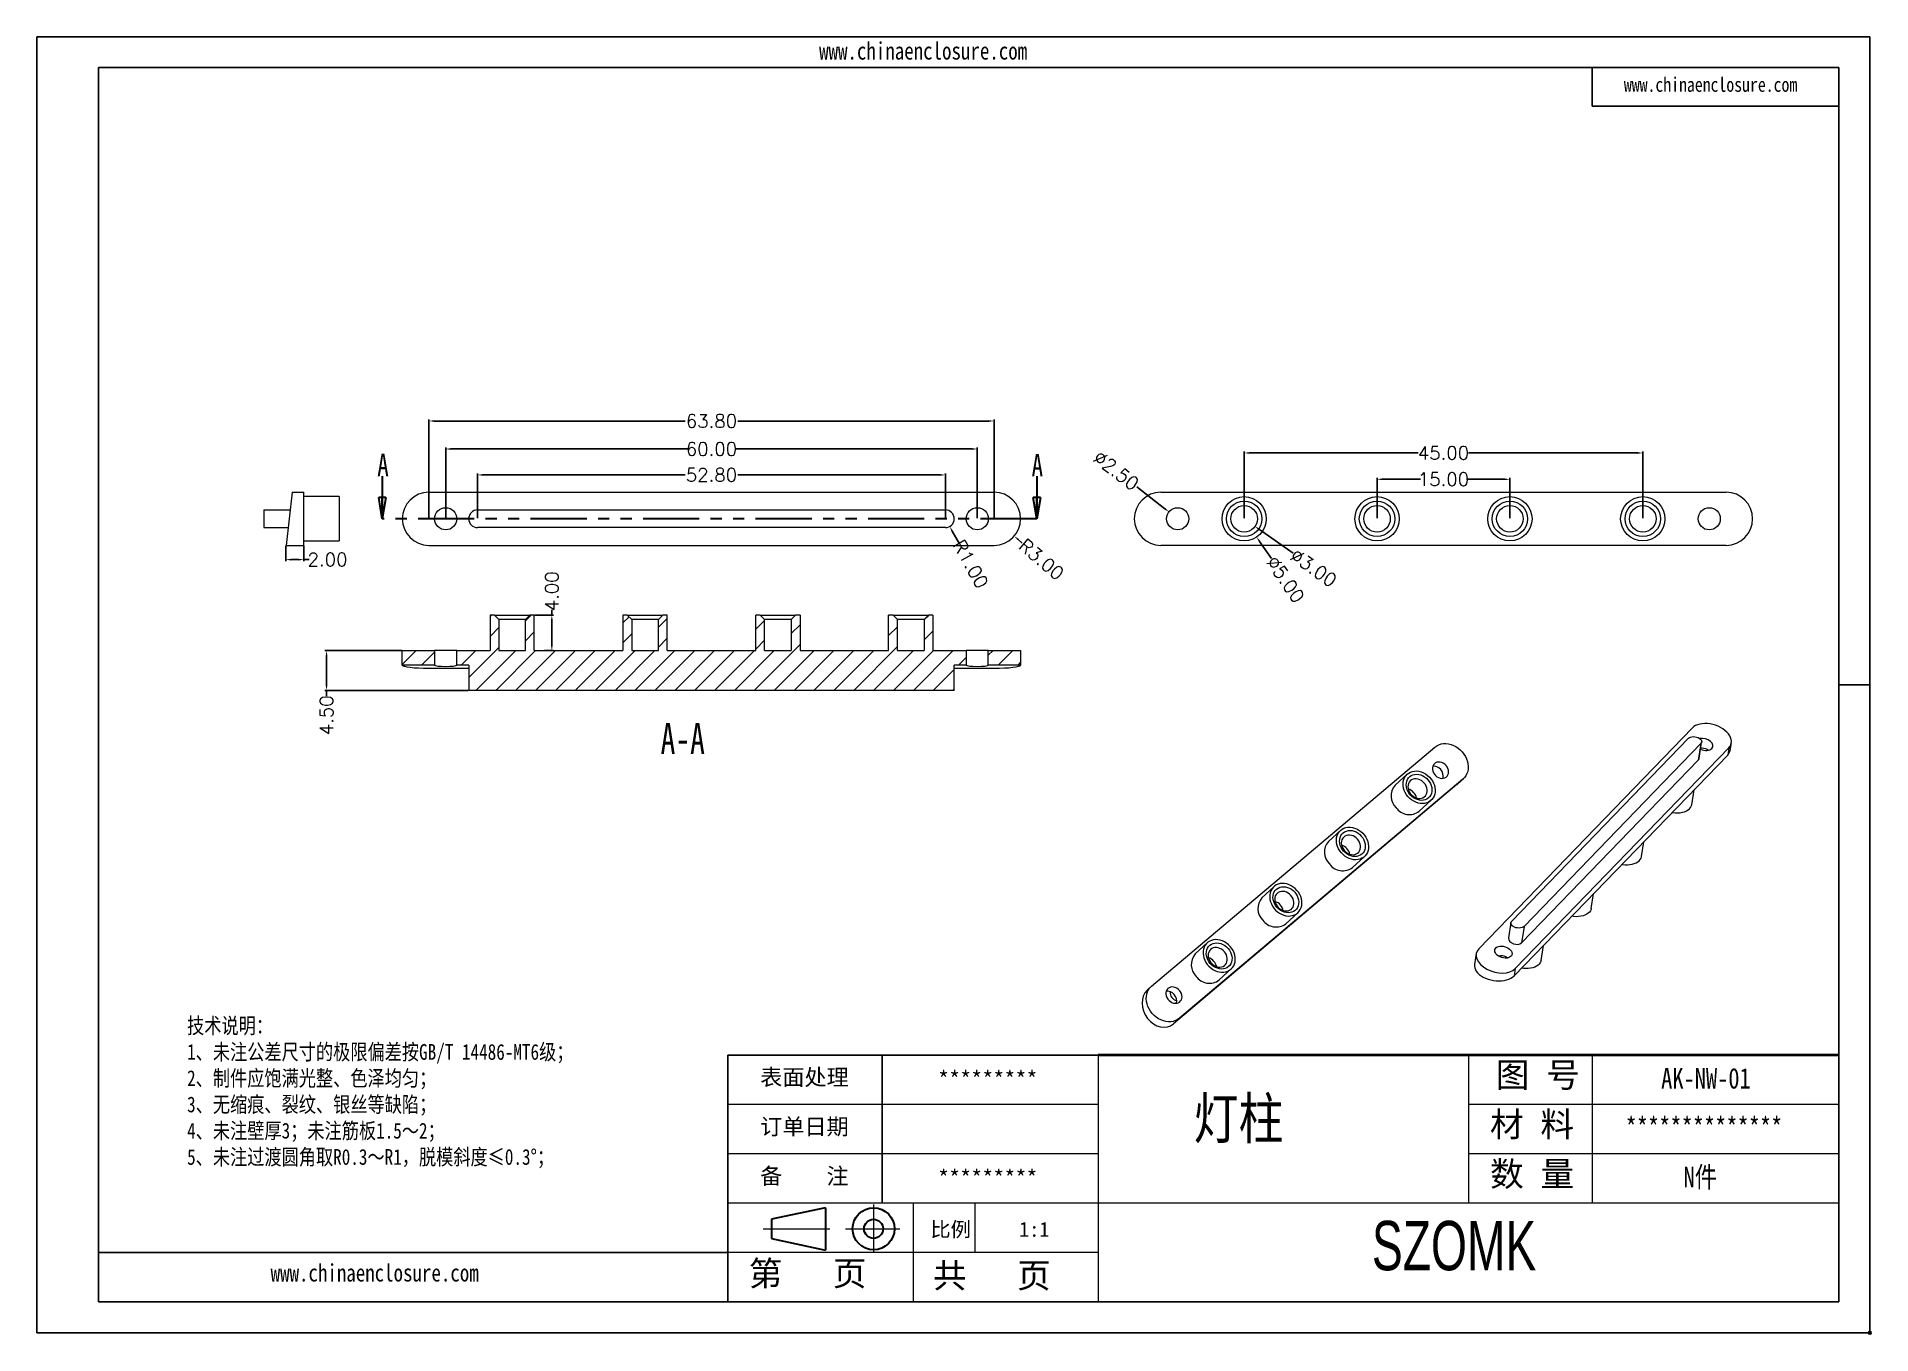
# Model space of a CAD drawing. Header units: inches. Extents: x -801 to -594, y 557 to 703.
import ezdxf

# ---------------------------------------------------------------- set-up
doc = ezdxf.new("R2010")
doc.units = ezdxf.units.IN
doc.linetypes.add('CENTER2', pattern=[28.575, 19.05, -3.175, 3.175, -3.175])
doc.linetypes.add('PHANTOM', pattern=[12.7, 6.35, -1.27, 1.27, -1.27, 1.27, -1.27])
doc.layers.add('文字', color=81, linetype='Continuous')
for name, color, linetype, lineweight in [('粗实线', 7, 'Continuous', 30), ('细实线', 3, 'Continuous', 9), ('细点划线', 2, 'CENTER2', 9)]:
    doc.layers.add(name, color=color, linetype=linetype, lineweight=lineweight)
doc.styles.add('SLDTEXTSTYLE0', font='TXT', dxfattribs={"width": 0.75})
doc.styles.add('SLDTEXTSTYLE3', font='TXT', dxfattribs={"width": 0.7})
doc.styles.get("Standard").update_dxf_attribs({"font": 'txt', "bigfont": 'gbcbig.shx'})
doc.styles.add('宋体', font='', dxfattribs={"width": 0.8, "height": 3.5})
doc.styles.add('长仿宋', font='', dxfattribs={"width": 0.7, "height": 4})
doc.styles.get('宋体').set_extended_font_data('SimSun')
doc.styles.get('长仿宋').set_extended_font_data('SimSun')
doc.dimstyles.new('2', dxfattribs={"dimtxt": 1.5, "dimasz": 0.6, "dimexe": 0.18, "dimexo": 0.0625, "dimgap": 0.09, "dimtad": 0, "dimzin": 0, "dimdsep": 46, "dimtxsty": 'Standard', "dimcen": 0, "dimclrd": 3, "dimclre": 3, "dimadec": 0, "dimazin": 2, "dimtfac": 1, "dimtofl": 0, "dimtmove": 0, "dimatfit": 3, "dimfxl": 1, "dimtolj": 1, "dimtzin": 0, "dimarcsym": 0})
pattern_1 = [(45, (-128.7868, -236.7536), (-1.122532, 1.122532), [])]

# ---------------------------------------------------------------- blocks, each defined once
blk = doc.blocks.new('_CLOSED')
at = {"color": 0, "linetype": 'ByBlock', "lineweight": -2}
for p, q in [((-1, 0.166667), (0, 0)), ((-1, 0.166667), (-1, -0.166667)), ((0, 0), (-1, -0.166667)), ((0, 0), (-1, 0))]:
    blk.add_line(p, q, dxfattribs=at)
blk = doc.blocks.new('*D172')
at = {"color": 3, "lineweight": -2}
for p, q in [((-754.61, 648.73), (-754.61, 656.73)), ((-754.01, 656.55), (-727.32, 656.55)), ((-695.21, 656.55), (-721.89, 656.55)), ((-694.61, 648.73), (-694.61, 656.73))]:
    blk.add_line(p, q, dxfattribs=at)
at = {"color": 3}
for points in [[(-754.01, 656.65), (-754.01, 656.45), (-754.61, 656.55)], [(-695.21, 656.65), (-695.21, 656.45), (-694.61, 656.55)]]:
    blk.add_solid(points, dxfattribs=at)
at = {"layer": 'Defpoints', "color": 0}
for p in [(-694.61, 656.55), (-754.61, 648.67), (-694.61, 648.67)]:
    blk.add_point(p, dxfattribs=at)
at = {"color": 0, "insert": (-724.61, 656.55), "char_height": 1.5, "attachment_point": 5}
blk.add_mtext('\\A1;60.00', dxfattribs=at)
blk = doc.blocks.new('*D173')
at = {"color": 3, "lineweight": -2}
for p, q in [((-756.51, 648.73), (-756.51, 659.89)), ((-755.91, 659.71), (-727.57, 659.71)), ((-693.31, 659.71), (-721.64, 659.71)), ((-692.71, 648.73), (-692.71, 659.89))]:
    blk.add_line(p, q, dxfattribs=at)
at = {"color": 3}
for points in [[(-755.91, 659.81), (-755.91, 659.61), (-756.51, 659.71)], [(-693.31, 659.81), (-693.31, 659.61), (-692.71, 659.71)]]:
    blk.add_solid(points, dxfattribs=at)
at = {"layer": 'Defpoints', "color": 0}
for p in [(-692.71, 659.71), (-756.51, 648.67), (-692.71, 648.67)]:
    blk.add_point(p, dxfattribs=at)
at = {"color": 0, "insert": (-724.61, 659.71), "char_height": 1.5, "attachment_point": 5}
blk.add_mtext('\\A1;63.80', dxfattribs=at)
blk = doc.blocks.new('*D174')
at = {"color": 3, "lineweight": -2}
for p, q in [((-751.01, 648.73), (-751.01, 653.8)), ((-750.41, 653.62), (-727.57, 653.62)), ((-698.81, 653.62), (-721.64, 653.62)), ((-698.21, 648.73), (-698.21, 653.8))]:
    blk.add_line(p, q, dxfattribs=at)
at = {"color": 3}
for points in [[(-750.41, 653.72), (-750.41, 653.52), (-751.01, 653.62)], [(-698.81, 653.72), (-698.81, 653.52), (-698.21, 653.62)]]:
    blk.add_solid(points, dxfattribs=at)
at = {"layer": 'Defpoints', "color": 0}
for p in [(-751.01, 653.62), (-751.01, 648.67), (-698.21, 648.67)]:
    blk.add_point(p, dxfattribs=at)
at = {"color": 0, "insert": (-724.61, 653.62), "char_height": 1.5, "attachment_point": 5}
blk.add_mtext('\\A1;52.80', dxfattribs=at)
blk = doc.blocks.new('*D175')
at = {"color": 3, "lineweight": -2}
blk.add_line((-689.52, 645.93), (-689.98, 646.33), dxfattribs=at)
at = {"color": 3}
blk.add_solid([(-689.91, 646.4), (-690.04, 646.25), (-690.43, 646.72)], dxfattribs=at)
at = {"layer": 'Defpoints', "color": 0}
for p in [(-692.71, 648.67), (-690.43, 646.72)]:
    blk.add_point(p, dxfattribs=at)
at = {"color": 0, "insert": (-687.36, 644.09), "char_height": 1.5, "attachment_point": 5, "rotation": 319.373}
blk.add_mtext('\\A1;R3.00', dxfattribs=at)
blk = doc.blocks.new('*D176')
at = {"color": 3, "lineweight": -2}
blk.add_line((-696.62, 645.83), (-697.43, 647.27), dxfattribs=at)
at = {"color": 3}
blk.add_solid([(-697.34, 647.32), (-697.51, 647.22), (-697.72, 647.8)], dxfattribs=at)
at = {"layer": 'Defpoints', "color": 0}
for p in [(-698.21, 648.67), (-697.72, 647.8)]:
    blk.add_point(p, dxfattribs=at)
at = {"color": 0, "insert": (-695.35, 643.56), "char_height": 1.5, "attachment_point": 5, "rotation": 299.2141}
blk.add_mtext('\\A1;R1.00', dxfattribs=at)
blk = doc.blocks.new('*D177')
at = {"color": 3, "lineweight": -2}
blk.add_line((-676.59, 652.29), (-673.43, 649.81), dxfattribs=at)
at = {"color": 3}
blk.add_solid([(-673.37, 649.89), (-673.49, 649.73), (-672.96, 649.44)], dxfattribs=at)
at = {"layer": 'Defpoints', "color": 0}
for p in [(-672.96, 649.44), (-671, 647.9)]:
    blk.add_point(p, dxfattribs=at)
at = {"color": 0, "insert": (-678.92, 654.12), "char_height": 1.5, "attachment_point": 5, "rotation": 321.836}
blk.add_mtext('\\A1;∅2.50', dxfattribs=at)
blk = doc.blocks.new('*D178')
at = {"color": 3, "lineweight": -2}
for p, q in [((-664.48, 648.73), (-664.48, 656.28)), ((-663.88, 656.1), (-644.82, 656.1)), ((-620.08, 656.1), (-639.14, 656.1)), ((-619.48, 648.73), (-619.48, 656.28))]:
    blk.add_line(p, q, dxfattribs=at)
at = {"color": 3}
for points in [[(-663.88, 656.2), (-663.88, 656), (-664.48, 656.1)], [(-620.08, 656.2), (-620.08, 656), (-619.48, 656.1)]]:
    blk.add_solid(points, dxfattribs=at)
at = {"layer": 'Defpoints', "color": 0}
for p in [(-619.48, 656.1), (-664.48, 648.67), (-619.48, 648.67)]:
    blk.add_point(p, dxfattribs=at)
at = {"color": 0, "insert": (-641.98, 656.1), "char_height": 1.5, "attachment_point": 5}
blk.add_mtext('\\A1;45.00', dxfattribs=at)
blk = doc.blocks.new('*D179')
at = {"color": 3, "lineweight": -2}
for p, q in [((-649.48, 648.73), (-649.48, 653.31)), ((-648.88, 653.13), (-644.57, 653.13)), ((-635.08, 653.13), (-639.39, 653.13)), ((-634.48, 648.73), (-634.48, 653.31))]:
    blk.add_line(p, q, dxfattribs=at)
at = {"color": 3}
for points in [[(-648.88, 653.23), (-648.88, 653.03), (-649.48, 653.13)], [(-635.08, 653.23), (-635.08, 653.03), (-634.48, 653.13)]]:
    blk.add_solid(points, dxfattribs=at)
at = {"layer": 'Defpoints', "color": 0}
for p in [(-634.48, 653.13), (-649.48, 648.67), (-634.48, 648.67)]:
    blk.add_point(p, dxfattribs=at)
at = {"color": 0, "insert": (-641.98, 653.13), "char_height": 1.5, "attachment_point": 5}
blk.add_mtext('\\A1;15.00', dxfattribs=at)
blk = doc.blocks.new('*D180')
at = {"color": 3, "lineweight": -2}
for p, q in [((-759.57, 633.8), (-768.24, 633.8)), ((-768.06, 633.2), (-768.06, 629.9)), ((-752.07, 629.3), (-768.24, 629.3)), ((-768.06, 629.3), (-768.06, 628.7))]:
    blk.add_line(p, q, dxfattribs=at)
at = {"color": 3}
for points in [[(-768.16, 633.2), (-767.96, 633.2), (-768.06, 633.8)], [(-768.16, 629.9), (-767.96, 629.9), (-768.06, 629.3)]]:
    blk.add_solid(points, dxfattribs=at)
at = {"layer": 'Defpoints', "color": 0}
for p in [(-768.06, 633.8), (-759.51, 633.8), (-752.01, 629.3)]:
    blk.add_point(p, dxfattribs=at)
at = {"color": 0, "insert": (-768.06, 626.49), "char_height": 1.5, "attachment_point": 5, "rotation": 90}
blk.add_mtext('\\A1;4.50', dxfattribs=at)
blk = doc.blocks.new('*D181')
at = {"color": 3, "lineweight": -2}
for p, q in [((-742.63, 637.8), (-742.63, 638.4)), ((-744.54, 637.8), (-742.45, 637.8)), ((-742.63, 634.4), (-742.63, 637.2)), ((-743.46, 633.8), (-742.45, 633.8))]:
    blk.add_line(p, q, dxfattribs=at)
at = {"color": 3}
for points in [[(-742.73, 637.2), (-742.53, 637.2), (-742.63, 637.8)], [(-742.73, 634.4), (-742.53, 634.4), (-742.63, 633.8)]]:
    blk.add_solid(points, dxfattribs=at)
at = {"layer": 'Defpoints', "color": 0}
for p in [(-744.61, 637.8), (-742.63, 637.8), (-743.53, 633.8)]:
    blk.add_point(p, dxfattribs=at)
at = {"color": 0, "insert": (-742.63, 640.49), "char_height": 1.5, "attachment_point": 5, "rotation": 90}
blk.add_mtext('\\A1;4.00', dxfattribs=at)
blk = doc.blocks.new('*D182')
at = {"color": 3, "lineweight": -2}
for p, q in [((-772.64, 645.61), (-772.64, 643.88)), ((-770.64, 645.61), (-770.64, 643.88)), ((-772.04, 644.06), (-771.24, 644.06)), ((-770.64, 644.06), (-770.04, 644.06))]:
    blk.add_line(p, q, dxfattribs=at)
at = {"color": 3}
for points in [[(-772.04, 644.16), (-772.04, 643.96), (-772.64, 644.06)], [(-771.24, 644.16), (-771.24, 643.96), (-770.64, 644.06)]]:
    blk.add_solid(points, dxfattribs=at)
at = {"layer": 'Defpoints', "color": 0}
for p in [(-772.64, 645.67), (-770.64, 645.67), (-770.64, 644.06)]:
    blk.add_point(p, dxfattribs=at)
at = {"color": 0, "insert": (-767.95, 644.06), "char_height": 1.5, "attachment_point": 5}
blk.add_mtext('\\A1;2.00', dxfattribs=at)
blk = doc.blocks.new('*D184')
at = {"color": 3, "lineweight": -2}
blk.add_line((-661.41, 644.18), (-662.73, 646.11), dxfattribs=at)
at = {"color": 3}
blk.add_solid([(-662.65, 646.17), (-662.81, 646.05), (-663.07, 646.6)], dxfattribs=at)
at = {"layer": 'Defpoints', "color": 0}
for p in [(-665.89, 650.73), (-663.07, 646.6)]:
    blk.add_point(p, dxfattribs=at)
at = {"color": 0, "insert": (-659.81, 641.83), "char_height": 1.5, "attachment_point": 5, "rotation": 304.308}
blk.add_mtext('\\A1;∅5.00', dxfattribs=at)
blk = doc.blocks.new('*D186')
at = {"color": 3, "lineweight": -2}
blk.add_line((-658.96, 644.78), (-662.76, 647.46), dxfattribs=at)
at = {"color": 3}
blk.add_solid([(-662.7, 647.54), (-662.82, 647.38), (-663.25, 647.81)], dxfattribs=at)
at = {"layer": 'Defpoints', "color": 0}
for p in [(-665.7, 649.53), (-663.25, 647.81)]:
    blk.add_point(p, dxfattribs=at)
at = {"color": 0, "insert": (-656.64, 643.14), "char_height": 1.5, "attachment_point": 5, "rotation": 324.808}
blk.add_mtext('\\A1;∅3.00', dxfattribs=at)

msp = doc.modelspace()

# ---------------------------------------------------------------- hatches: boundary and pattern name
at = {"linetype": 'Continuous', "lineweight": 0}
h = msp.add_hatch(dxfattribs=at)
h.set_pattern_fill('ANSI31', color=4, scale=0.5, style=0)
h.set_pattern_definition(pattern_1)
h.paths.add_polyline_path([(-733.607, 633.805), (-733.607, 637.305), (-734.107, 637.805), (-734.607, 637.805), (-734.607, 633.805), (-744.607, 633.805), (-744.607, 637.805), (-745.107, 637.805), (-745.607, 637.305), (-745.607, 633.805), (-748.607, 633.805), (-748.607, 637.305), (-749.107, 637.805), (-749.607, 637.805), (-749.607, 633.805), (-753.357, 633.805), (-753.357, 632.155), (-752.007, 632.155), (-752.007, 629.305), (-697.207, 629.305), (-697.207, 632.155), (-695.857, 632.155), (-695.857, 633.805), (-699.607, 633.805), (-699.607, 637.805), (-700.107, 637.805), (-700.607, 637.305), (-700.607, 633.805), (-703.607, 633.805), (-703.607, 637.305), (-704.107, 637.805), (-704.607, 637.805), (-704.607, 633.805), (-714.607, 633.805), (-714.607, 637.805), (-715.107, 637.805), (-715.607, 637.305), (-715.607, 633.805), (-718.607, 633.805), (-718.607, 637.305), (-719.107, 637.805), (-719.607, 637.805), (-719.607, 633.805), (-729.607, 633.805), (-729.607, 637.805), (-730.107, 637.805), (-730.607, 637.305), (-730.607, 633.805)], flags=0)
h = msp.add_hatch(dxfattribs=at)
h.set_pattern_fill('ANSI31', color=4, scale=0.5, style=0)
h.set_pattern_definition(pattern_1)
h.paths.add_polyline_path([(-759.507, 633.805), (-759.507, 632.155), (-755.857, 632.155), (-755.857, 633.805)], flags=0)
h = msp.add_hatch(dxfattribs=at)
h.set_pattern_fill('ANSI31', color=4, scale=0.5, style=0)
h.set_pattern_definition(pattern_1)
h.paths.add_polyline_path([(-689.707, 632.155), (-689.707, 633.805), (-693.357, 633.805), (-693.357, 632.155)], flags=0)

# ---------------------------------------------------------------- linework, layer by layer
for p, q in [((-800.78, 703.093), (-593.851, 703.093)), ((-800.78, 703.093), (-800.78, 556.78)), ((-593.851, 703.093), (-593.851, 556.78)), ((-793.813, 699.609), (-597.335, 699.609)), ((-793.813, 699.609), (-793.813, 560.264)), ((-625.204, 699.609), (-625.204, 695.255)), ((-597.335, 699.609), (-597.335, 560.264)), ((-625.204, 695.255), (-597.335, 695.255)), ((-593.851, 629.937), (-597.335, 629.937)), ((-680.943, 588.133), (-722.746, 588.133)), ((-722.746, 560.264), (-722.746, 588.133)), ((-705.328, 571.411), (-705.328, 588.133)), ((-722.746, 565.837), (-793.813, 565.837)), ((-793.813, 560.264), (-597.335, 560.264)), ((-800.78, 556.78), (-593.851, 556.78))]:
    msp.add_line(p, q)
at = {"color": 7, "linetype": 'Continuous', "lineweight": 30}
for p, q in [((-761.766, 653.47), (-761.766, 648.67)), ((-687.883, 653.47), (-687.883, 648.67))]:
    msp.add_line(p, q, dxfattribs=at)
at = {"color": 7, "linetype": 'Continuous', "lineweight": 15}
for p, q in [((-771.937, 651.67), (-772.637, 645.67)), ((-771.937, 651.67), (-770.637, 651.67)), ((-770.637, 645.67), (-770.637, 651.67)), ((-766.637, 651.17), (-770.637, 651.17)), ((-766.637, 651.17), (-766.637, 646.17)), ((-756.507, 651.67), (-692.707, 651.67)), ((-673.878, 651.67), (-610.078, 651.67)), ((-775.137, 649.67), (-775.137, 647.67)), ((-775.137, 649.67), (-772.17, 649.67)), ((-751.007, 649.67), (-698.207, 649.67)), ((-775.137, 647.67), (-772.403, 647.67)), ((-770.637, 646.17), (-766.637, 646.17)), ((-698.207, 647.67), (-751.007, 647.67)), ((-772.637, 645.67), (-770.637, 645.67)), ((-756.507, 645.67), (-692.707, 645.67)), ((-610.078, 645.67), (-673.878, 645.67)), ((-749.607, 637.805), (-749.607, 633.805)), ((-749.107, 637.805), (-749.607, 637.805)), ((-749.107, 637.805), (-745.107, 637.805)), ((-748.607, 637.305), (-749.107, 637.805)), ((-745.607, 637.305), (-748.607, 637.305)), ((-748.607, 637.305), (-748.607, 633.805)), ((-745.107, 637.805), (-745.607, 637.305)), ((-745.607, 633.805), (-745.607, 637.305)), ((-744.607, 637.805), (-745.107, 637.805)), ((-744.607, 633.805), (-744.607, 637.805)), ((-734.607, 637.805), (-734.607, 633.805)), ((-734.107, 637.805), (-734.607, 637.805)), ((-733.607, 637.305), (-734.107, 637.805)), ((-734.107, 637.805), (-730.107, 637.805)), ((-730.607, 637.305), (-733.607, 637.305)), ((-733.607, 637.305), (-733.607, 633.805)), ((-730.107, 637.805), (-730.607, 637.305)), ((-730.607, 633.805), (-730.607, 637.305)), ((-729.607, 637.805), (-730.107, 637.805)), ((-729.607, 633.805), (-729.607, 637.805)), ((-719.607, 633.805), (-719.607, 637.805)), ((-719.107, 637.805), (-719.607, 637.805)), ((-718.607, 637.305), (-719.107, 637.805)), ((-719.107, 637.805), (-715.107, 637.805)), ((-715.607, 637.305), (-718.607, 637.305)), ((-718.607, 633.805), (-718.607, 637.305)), ((-715.107, 637.805), (-715.607, 637.305)), ((-715.607, 637.305), (-715.607, 633.805)), ((-714.607, 637.805), (-715.107, 637.805)), ((-714.607, 637.805), (-714.607, 633.805)), ((-704.607, 633.805), (-704.607, 637.805)), ((-704.107, 637.805), (-704.607, 637.805)), ((-704.107, 637.805), (-700.107, 637.805)), ((-703.607, 637.305), (-704.107, 637.805)), ((-700.607, 637.305), (-703.607, 637.305)), ((-703.607, 633.805), (-703.607, 637.305)), ((-700.107, 637.805), (-700.607, 637.305)), ((-700.607, 637.305), (-700.607, 633.805)), ((-699.607, 637.805), (-700.107, 637.805)), ((-699.607, 637.805), (-699.607, 633.805)), ((-759.507, 633.805), (-755.857, 633.805)), ((-759.507, 632.155), (-759.507, 633.805)), ((-755.857, 633.805), (-755.857, 632.155)), ((-753.357, 633.805), (-755.857, 633.805)), ((-753.357, 632.155), (-753.357, 633.805)), ((-753.357, 633.805), (-749.607, 633.805)), ((-748.607, 633.805), (-745.607, 633.805)), ((-744.607, 633.805), (-734.607, 633.805)), ((-733.607, 633.805), (-730.607, 633.805)), ((-729.607, 633.805), (-719.607, 633.805)), ((-718.607, 633.805), (-715.607, 633.805)), ((-714.607, 633.805), (-704.607, 633.805)), ((-703.607, 633.805), (-700.607, 633.805)), ((-699.607, 633.805), (-695.857, 633.805)), ((-695.857, 633.805), (-695.857, 632.155)), ((-693.357, 633.805), (-695.857, 633.805)), ((-693.357, 632.155), (-693.357, 633.805)), ((-693.357, 633.805), (-689.707, 633.805)), ((-689.707, 633.805), (-689.707, 632.155)), ((-755.857, 632.155), (-759.507, 632.155)), ((-756.507, 631.805), (-752.007, 631.805)), ((-752.007, 632.155), (-753.357, 632.155)), ((-752.007, 632.155), (-752.007, 629.305)), ((-695.857, 632.155), (-697.207, 632.155)), ((-697.207, 629.305), (-697.207, 632.155)), ((-697.207, 631.805), (-692.707, 631.805)), ((-689.707, 632.155), (-693.357, 632.155)), ((-697.207, 629.305), (-752.007, 629.305)), ((-613.884, 625.062), (-637.997, 600.137)), ((-634.277, 603.262), (-614.322, 623.89)), ((-613.122, 621.602), (-612.833, 623.467)), ((-609.614, 622.533), (-609.484, 623.37)), ((-674.929, 595.909), (-642.938, 622.904)), ((-634.003, 597.077), (-609.891, 622.002)), ((-609.763, 622.821), (-633.876, 597.897)), ((-613.216, 621.42), (-633.171, 600.792)), ((-612.925, 623.29), (-632.88, 602.662)), ((-612.925, 623.29), (-613.216, 621.42)), ((-609.763, 622.821), (-609.891, 622.002)), ((-639.788, 619.284), (-671.78, 592.289)), ((-646.091, 619.829), (-647.435, 618.584)), ((-640.46, 618.661), (-639.788, 619.284)), ((-640.404, 618.711), (-639.732, 619.333)), ((-640.46, 618.661), (-672.452, 591.666)), ((-613.953, 616.4), (-613.694, 618.07)), ((-644.717, 615.649), (-643.373, 616.894)), ((-653.612, 613.482), (-654.957, 612.237)), ((-619.622, 610.54), (-619.363, 612.21)), ((-652.239, 609.302), (-650.895, 610.547)), ((-661.134, 607.136), (-662.478, 605.891)), ((-625.291, 604.68), (-625.032, 606.35)), ((-659.761, 602.956), (-658.416, 604.201)), ((-634.369, 603.085), (-634.638, 601.356)), ((-632.88, 602.662), (-633.171, 600.792)), ((-668.655, 600.789), (-670, 599.544)), ((-638.276, 599.588), (-638.469, 598.345)), ((-630.96, 598.82), (-630.701, 600.49)), ((-667.282, 596.609), (-665.938, 597.854)), ((-633.876, 597.897), (-634.003, 597.077)), ((-674.985, 595.86), (-675.422, 595.455)), ((-672.452, 591.666), (-671.78, 592.289))]:
    msp.add_line(p, q, dxfattribs=at)
at = {"color": 1, "linetype": 'PHANTOM', "lineweight": 30}
msp.add_line((-687.883, 648.67), (-761.766, 648.67), dxfattribs=at)
at = {"color": 7, "linetype": 'Continuous', "lineweight": 15, "flags": 128}
for points in [[(-614.322, 623.89), (-614.22, 623.969), (-614.089, 624.029), (-613.934, 624.068), (-613.763, 624.082), (-613.586, 624.072), (-613.41, 624.037), (-613.246, 623.98), (-613.1, 623.904), (-612.98, 623.812), (-612.893, 623.708), (-612.842, 623.599), (-612.83, 623.489), (-612.859, 623.384), (-612.925, 623.29)], [(-642.938, 622.904), (-642.728, 623.054), (-642.495, 623.171), (-642.242, 623.252), (-641.975, 623.296), (-641.697, 623.303), (-641.413, 623.272), (-641.128, 623.203), (-640.847, 623.098), (-640.576, 622.96), (-640.317, 622.789), (-640.077, 622.589), (-639.858, 622.363), (-639.666, 622.116), (-639.502, 621.852), (-639.37, 621.574), (-639.273, 621.288), (-639.211, 620.999), (-639.185, 620.712), (-639.198, 620.431), (-639.247, 620.161), (-639.332, 619.907), (-639.452, 619.674), (-639.605, 619.465), (-639.788, 619.284)], [(-612.231, 622.647), (-612.065, 622.562), (-612.044, 622.549)], [(-645.986, 617.304), (-646.156, 617.524), (-646.299, 617.761), (-646.411, 618.009), (-646.49, 618.264), (-646.536, 618.521), (-646.546, 618.775), (-646.521, 619.021), (-646.461, 619.254), (-646.367, 619.469), (-646.242, 619.664), (-646.087, 619.832), (-645.906, 619.972), (-645.702, 620.081), (-645.479, 620.157), (-645.242, 620.197), (-644.994, 620.202), (-644.742, 620.17), (-644.489, 620.104), (-644.241, 620.004), (-644.003, 619.872), (-643.779, 619.71), (-643.573, 619.522), (-643.39, 619.312), (-643.233, 619.083), (-643.105, 618.84), (-643.009, 618.587), (-642.946, 618.331), (-642.918, 618.075), (-642.926, 617.824), (-642.969, 617.584), (-643.045, 617.359), (-643.155, 617.154), (-643.296, 616.972), (-643.464, 616.817), (-643.657, 616.692), (-643.871, 616.6), (-644.102, 616.542), (-644.345, 616.52), (-644.595, 616.533), (-644.849, 616.582), (-645.1, 616.665), (-645.343, 616.782), (-645.575, 616.929), (-645.791, 617.104), (-645.986, 617.304)], [(-643.729, 619.208), (-643.577, 619.009), (-643.454, 618.794), (-643.362, 618.568), (-643.303, 618.337), (-643.28, 618.107), (-643.293, 617.883), (-643.341, 617.671), (-643.423, 617.475), (-643.538, 617.302), (-643.682, 617.155), (-643.852, 617.037), (-644.043, 616.952), (-644.252, 616.902), (-644.472, 616.888), (-644.699, 616.91), (-644.926, 616.968), (-645.149, 617.06), (-645.361, 617.184), (-645.558, 617.337), (-645.735, 617.515), (-645.887, 617.715), (-646.01, 617.93), (-646.102, 618.156), (-646.16, 618.386), (-646.183, 618.617), (-646.171, 618.841), (-646.123, 619.053), (-646.04, 619.248), (-645.926, 619.421), (-645.782, 619.568), (-645.612, 619.686), (-645.421, 619.771), (-645.212, 619.821), (-644.992, 619.835), (-644.765, 619.813), (-644.538, 619.756), (-644.315, 619.664), (-644.103, 619.539), (-643.906, 619.386), (-643.729, 619.208)], [(-644.148, 618.841), (-644.3, 618.992), (-644.472, 619.118), (-644.658, 619.215), (-644.852, 619.28), (-645.047, 619.309), (-645.237, 619.304), (-645.416, 619.263), (-645.579, 619.188), (-645.72, 619.082), (-645.835, 618.947), (-645.92, 618.789), (-645.972, 618.612), (-645.989, 618.422), (-645.971, 618.225), (-645.919, 618.027), (-645.835, 617.835), (-645.72, 617.655), (-645.578, 617.493), (-645.416, 617.353), (-645.236, 617.242), (-645.046, 617.161), (-644.851, 617.113), (-644.657, 617.101), (-644.471, 617.124), (-644.3, 617.182), (-644.147, 617.273), (-644.019, 617.394), (-643.919, 617.541), (-643.85, 617.71), (-643.815, 617.894), (-643.815, 618.088), (-643.85, 618.287), (-643.919, 618.482), (-644.019, 618.669), (-644.148, 618.841)], [(-641.689, 620.819), (-641.834, 620.96), (-641.998, 621.074), (-642.176, 621.155), (-642.359, 621.201), (-642.541, 621.21), (-642.713, 621.181), (-642.869, 621.116), (-643.003, 621.017), (-643.108, 620.888), (-643.181, 620.734), (-643.218, 620.563), (-643.219, 620.38), (-643.182, 620.194), (-643.11, 620.011), (-643.006, 619.84), (-642.873, 619.688), (-642.717, 619.56), (-642.545, 619.462), (-642.364, 619.398), (-642.18, 619.37), (-642.002, 619.38), (-641.837, 619.427), (-641.692, 619.51), (-641.572, 619.625), (-641.482, 619.767), (-641.427, 619.93), (-641.408, 620.108), (-641.426, 620.293), (-641.481, 620.479), (-641.569, 620.656), (-641.689, 620.819)], [(-616.159, 615.522), (-616.083, 615.51), (-615.806, 615.482), (-615.531, 615.477), (-615.264, 615.497), (-615.011, 615.54), (-614.775, 615.605), (-614.561, 615.692), (-614.374, 615.799), (-614.218, 615.924), (-614.095, 616.064), (-614.007, 616.216), (-613.957, 616.378), (-613.953, 616.4)], [(-653.507, 610.957), (-653.678, 611.177), (-653.82, 611.414), (-653.932, 611.662), (-654.012, 611.917), (-654.057, 612.174), (-654.068, 612.428), (-654.043, 612.674), (-653.983, 612.907), (-653.889, 613.123), (-653.764, 613.317), (-653.609, 613.486), (-653.428, 613.626), (-653.224, 613.735), (-653.001, 613.81), (-652.763, 613.85), (-652.516, 613.855), (-652.263, 613.824), (-652.011, 613.757), (-651.763, 613.657), (-651.524, 613.525), (-651.3, 613.363), (-651.094, 613.175), (-650.911, 612.965), (-650.754, 612.736), (-650.627, 612.493), (-650.53, 612.241), (-650.468, 611.984), (-650.44, 611.728), (-650.447, 611.477), (-650.49, 611.237), (-650.567, 611.012), (-650.677, 610.807), (-650.817, 610.625), (-650.986, 610.47), (-651.179, 610.346), (-651.393, 610.253), (-651.623, 610.195), (-651.866, 610.173), (-652.117, 610.186), (-652.37, 610.235), (-652.621, 610.318), (-652.865, 610.435), (-653.097, 610.582), (-653.312, 610.757), (-653.507, 610.957)], [(-651.251, 612.861), (-651.099, 612.662), (-650.975, 612.447), (-650.883, 612.221), (-650.825, 611.99), (-650.802, 611.76), (-650.815, 611.536), (-650.863, 611.324), (-650.945, 611.129), (-651.06, 610.955), (-651.204, 610.808), (-651.373, 610.691), (-651.565, 610.606), (-651.773, 610.555), (-651.994, 610.541), (-652.22, 610.563), (-652.448, 610.621), (-652.67, 610.713), (-652.883, 610.837), (-653.08, 610.99), (-653.256, 611.169), (-653.408, 611.368), (-653.532, 611.583), (-653.624, 611.809), (-653.682, 612.04), (-653.705, 612.27), (-653.692, 612.494), (-653.644, 612.706), (-653.562, 612.901), (-653.447, 613.074), (-653.303, 613.222), (-653.134, 613.339), (-652.942, 613.424), (-652.734, 613.474), (-652.513, 613.489), (-652.287, 613.467), (-652.059, 613.409), (-651.837, 613.317), (-651.624, 613.193), (-651.427, 613.039), (-651.251, 612.861)], [(-651.669, 612.494), (-651.822, 612.645), (-651.994, 612.772), (-652.18, 612.868), (-652.373, 612.933), (-652.568, 612.963), (-652.759, 612.957), (-652.938, 612.916), (-653.101, 612.841), (-653.242, 612.735), (-653.357, 612.6), (-653.441, 612.442), (-653.493, 612.265), (-653.51, 612.075), (-653.493, 611.878), (-653.441, 611.68), (-653.356, 611.488), (-653.241, 611.308), (-653.1, 611.146), (-652.937, 611.007), (-652.758, 610.895), (-652.567, 610.814), (-652.372, 610.766), (-652.179, 610.754), (-651.993, 610.778), (-651.821, 610.836), (-651.669, 610.927), (-651.54, 611.048), (-651.44, 611.195), (-651.372, 611.363), (-651.337, 611.547), (-651.337, 611.742), (-651.372, 611.94), (-651.441, 612.135), (-651.541, 612.322), (-651.669, 612.494)], [(-621.828, 609.662), (-621.752, 609.65), (-621.475, 609.622), (-621.2, 609.617), (-620.934, 609.637), (-620.68, 609.68), (-620.444, 609.745), (-620.23, 609.832), (-620.044, 609.939), (-619.887, 610.064), (-619.764, 610.204), (-619.676, 610.356), (-619.626, 610.518), (-619.622, 610.54)], [(-658.521, 606.726), (-658.716, 606.926), (-658.932, 607.101), (-659.164, 607.248), (-659.407, 607.365), (-659.658, 607.448), (-659.912, 607.497), (-660.162, 607.51), (-660.405, 607.488), (-660.636, 607.43), (-660.85, 607.337), (-661.043, 607.213), (-661.211, 607.058), (-661.352, 606.876), (-661.461, 606.671), (-661.538, 606.446), (-661.581, 606.206), (-661.588, 605.955), (-661.561, 605.699), (-661.498, 605.442), (-661.402, 605.19), (-661.274, 604.947), (-661.117, 604.718), (-660.934, 604.508), (-660.728, 604.32), (-660.504, 604.158), (-660.266, 604.026), (-660.018, 603.926), (-659.765, 603.859), (-659.513, 603.828), (-659.265, 603.833), (-659.028, 603.873), (-658.805, 603.948), (-658.601, 604.057), (-658.42, 604.197), (-658.265, 604.366), (-658.139, 604.56), (-658.046, 604.776), (-657.986, 605.009), (-657.961, 605.255), (-657.971, 605.509), (-658.016, 605.766), (-658.096, 606.021), (-658.208, 606.269), (-658.351, 606.506), (-658.521, 606.726)], [(-658.772, 606.514), (-658.62, 606.315), (-658.497, 606.1), (-658.405, 605.874), (-658.347, 605.643), (-658.323, 605.413), (-658.336, 605.189), (-658.384, 604.977), (-658.467, 604.782), (-658.581, 604.609), (-658.725, 604.461), (-658.895, 604.344), (-659.086, 604.259), (-659.295, 604.209), (-659.515, 604.194), (-659.742, 604.216), (-659.969, 604.274), (-660.192, 604.366), (-660.404, 604.49), (-660.601, 604.643), (-660.778, 604.822), (-660.93, 605.021), (-661.053, 605.236), (-661.145, 605.462), (-661.204, 605.693), (-661.227, 605.923), (-661.214, 606.147), (-661.166, 606.359), (-661.083, 606.554), (-660.969, 606.728), (-660.825, 606.875), (-660.655, 606.992), (-660.464, 607.077), (-660.255, 607.128), (-660.035, 607.142), (-659.808, 607.12), (-659.581, 607.062), (-659.358, 606.97), (-659.146, 606.846), (-658.949, 606.693), (-658.772, 606.514)], [(-659.191, 606.147), (-659.344, 606.299), (-659.516, 606.425), (-659.701, 606.522), (-659.895, 606.586), (-660.09, 606.616), (-660.28, 606.61), (-660.46, 606.569), (-660.622, 606.495), (-660.763, 606.388), (-660.878, 606.254), (-660.963, 606.095), (-661.015, 605.918), (-661.032, 605.728), (-661.014, 605.531), (-660.962, 605.333), (-660.878, 605.141), (-660.763, 604.961), (-660.622, 604.799), (-660.459, 604.66), (-660.279, 604.548), (-660.089, 604.467), (-659.894, 604.42), (-659.7, 604.407), (-659.515, 604.431), (-659.343, 604.489), (-659.19, 604.58), (-659.062, 604.701), (-658.962, 604.848), (-658.893, 605.016), (-658.858, 605.201), (-658.859, 605.395), (-658.894, 605.593), (-658.962, 605.789), (-659.062, 605.975), (-659.191, 606.147)], [(-632.88, 602.662), (-632.982, 602.583), (-633.113, 602.523), (-633.268, 602.484), (-633.439, 602.47), (-633.616, 602.48), (-633.792, 602.515), (-633.957, 602.572), (-634.102, 602.648), (-634.222, 602.74), (-634.309, 602.844), (-634.36, 602.953), (-634.372, 603.063), (-634.343, 603.168), (-634.277, 603.262)], [(-625.291, 604.68), (-625.315, 604.576), (-625.384, 604.418), (-625.49, 604.272), (-625.63, 604.139), (-625.802, 604.023), (-626.003, 603.926), (-626.228, 603.85), (-626.474, 603.795), (-626.735, 603.764), (-627.006, 603.756), (-627.282, 603.773), (-627.497, 603.802)], [(-666.043, 600.379), (-666.238, 600.579), (-666.453, 600.754), (-666.685, 600.901), (-666.929, 601.018), (-667.18, 601.101), (-667.433, 601.15), (-667.684, 601.163), (-667.927, 601.141), (-668.157, 601.083), (-668.371, 600.991), (-668.564, 600.866), (-668.733, 600.711), (-668.873, 600.529), (-668.983, 600.324), (-669.06, 600.099), (-669.103, 599.859), (-669.11, 599.608), (-669.082, 599.352), (-669.02, 599.096), (-668.923, 598.843), (-668.796, 598.6), (-668.639, 598.371), (-668.456, 598.161), (-668.25, 597.973), (-668.026, 597.811), (-667.787, 597.679), (-667.539, 597.579), (-667.287, 597.512), (-667.034, 597.481), (-666.787, 597.486), (-666.549, 597.526), (-666.326, 597.602), (-666.122, 597.71), (-665.941, 597.851), (-665.786, 598.019), (-665.661, 598.213), (-665.567, 598.429), (-665.508, 598.662), (-665.482, 598.908), (-665.493, 599.162), (-665.538, 599.419), (-665.618, 599.674), (-665.73, 599.922), (-665.873, 600.159), (-666.043, 600.379)], [(-666.294, 600.168), (-666.142, 599.968), (-666.018, 599.753), (-665.926, 599.527), (-665.868, 599.297), (-665.845, 599.066), (-665.858, 598.842), (-665.906, 598.63), (-665.988, 598.435), (-666.103, 598.262), (-666.247, 598.114), (-666.416, 597.997), (-666.608, 597.912), (-666.816, 597.862), (-667.037, 597.848), (-667.263, 597.87), (-667.491, 597.927), (-667.713, 598.019), (-667.926, 598.144), (-668.123, 598.297), (-668.299, 598.475), (-668.451, 598.674), (-668.575, 598.889), (-668.667, 599.115), (-668.725, 599.346), (-668.748, 599.576), (-668.735, 599.8), (-668.687, 600.012), (-668.605, 600.208), (-668.49, 600.381), (-668.347, 600.528), (-668.177, 600.646), (-667.985, 600.731), (-667.777, 600.781), (-667.557, 600.795), (-667.33, 600.773), (-667.102, 600.715), (-666.88, 600.623), (-666.667, 600.499), (-666.47, 600.346), (-666.294, 600.168)], [(-666.712, 599.8), (-666.865, 599.952), (-667.037, 600.078), (-667.223, 600.175), (-667.416, 600.239), (-667.611, 600.269), (-667.802, 600.263), (-667.981, 600.223), (-668.144, 600.148), (-668.285, 600.041), (-668.4, 599.907), (-668.484, 599.749), (-668.536, 599.571), (-668.554, 599.381), (-668.536, 599.184), (-668.484, 598.987), (-668.399, 598.795), (-668.284, 598.615), (-668.143, 598.452), (-667.98, 598.313), (-667.801, 598.201), (-667.61, 598.12), (-667.415, 598.073), (-667.222, 598.061), (-667.036, 598.084), (-666.864, 598.142), (-666.712, 598.233), (-666.583, 598.354), (-666.483, 598.501), (-666.415, 598.669), (-666.38, 598.854), (-666.38, 599.048), (-666.415, 599.246), (-666.484, 599.442), (-666.584, 599.629), (-666.712, 599.8)], [(-634.885, 599.086), (-634.894, 599.116), (-634.913, 599.21)], [(-634.907, 599.207), (-634.741, 599.122), (-634.72, 599.109)], [(-630.96, 598.82), (-630.985, 598.716), (-631.054, 598.558), (-631.159, 598.412), (-631.299, 598.279), (-631.472, 598.163), (-631.672, 598.066), (-631.897, 597.989), (-632.143, 597.935), (-632.404, 597.904), (-632.675, 597.896), (-632.951, 597.913), (-633.166, 597.942)], [(-638.469, 598.345), (-638.479, 598.17), (-638.45, 597.977), (-638.381, 597.784), (-638.273, 597.594), (-638.127, 597.411), (-637.947, 597.238), (-637.735, 597.077), (-637.495, 596.932), (-637.232, 596.805), (-636.948, 596.697), (-636.651, 596.612), (-636.344, 596.549), (-636.032, 596.512), (-635.722, 596.499), (-635.418, 596.512), (-635.126, 596.549), (-634.851, 596.611), (-634.596, 596.697), (-634.368, 596.804), (-634.169, 596.932), (-634.003, 597.077)], [(-671.78, 592.289), (-671.989, 592.139), (-672.223, 592.022), (-672.475, 591.941), (-672.743, 591.897), (-673.021, 591.89), (-673.305, 591.921), (-673.589, 591.99), (-673.87, 592.095), (-674.142, 592.234), (-674.4, 592.404), (-674.64, 592.604), (-674.859, 592.83), (-675.052, 593.077), (-675.215, 593.341), (-675.347, 593.619), (-675.445, 593.905), (-675.507, 594.194), (-675.532, 594.482), (-675.52, 594.762), (-675.471, 595.032), (-675.385, 595.286), (-675.265, 595.519), (-675.112, 595.728), (-674.929, 595.909)], [(-671.775, 595.432), (-671.92, 595.573), (-672.085, 595.686), (-672.262, 595.768), (-672.446, 595.814), (-672.627, 595.823), (-672.799, 595.794), (-672.956, 595.729), (-673.089, 595.63), (-673.194, 595.501), (-673.267, 595.347), (-673.304, 595.176), (-673.305, 594.993), (-673.268, 594.807), (-673.196, 594.624), (-673.092, 594.453), (-672.959, 594.301), (-672.803, 594.173), (-672.631, 594.075), (-672.45, 594.01), (-672.267, 593.983), (-672.089, 593.993), (-671.924, 594.04), (-671.778, 594.123), (-671.658, 594.238), (-671.569, 594.379), (-671.513, 594.543), (-671.494, 594.721), (-671.512, 594.906), (-671.567, 595.092), (-671.656, 595.269), (-671.775, 595.432)]]:
    msp.add_lwpolyline(points, dxfattribs=at)
at = {"color": 7, "linetype": 'Continuous', "lineweight": 15}
for centre, radius in [((-664.478, 648.67), 2.5), ((-664.478, 648.67), 2), ((-649.478, 648.67), 2.5), ((-649.478, 648.67), 2), ((-634.478, 648.67), 2.5), ((-634.478, 648.67), 2), ((-619.478, 648.67), 2.5), ((-619.478, 648.67), 2), ((-754.607, 648.67), 1.25), ((-694.607, 648.67), 1.25), ((-671.978, 648.67), 1.25), ((-664.478, 648.67), 1.5), ((-649.478, 648.67), 1.5), ((-634.478, 648.67), 1.5), ((-619.478, 648.67), 1.5), ((-611.978, 648.67), 1.25)]:
    msp.add_circle(centre, radius, dxfattribs=at)
msp.add_circle((-593.851, 556.78), 0.168)
for centre, radius, start, end in [((-756.507, 648.67), 3, 90, 270), ((-692.707, 648.67), 3, 270, 90), ((-673.878, 648.67), 3, 90, 270), ((-610.078, 648.67), 3, 270, 90), ((-751.007, 648.67), 1, 90, 270), ((-698.207, 648.67), 1, 270, 90), ((-612.859, 621.16), 1.614, 67.10205, 92.89962), ((-610.568, 622.692), 0.967, 314.43701, 350.52608), ((-646.083, 617.376), 1.814, 138.22085, 226.55382), ((-646.388, 616.828), 1.41, 13.23973, 72.35965), ((-645.822, 617.138), 1.854, 215.59922, 306.57644), ((-653.604, 611.029), 1.814, 138.22085, 226.55382), ((-653.91, 610.481), 1.41, 13.23973, 72.35965), ((-653.344, 610.791), 1.854, 215.59922, 306.57644), ((-661.078, 604.684), 1.848, 139.25454, 225.52013), ((-661.421, 604.154), 1.388, 40.60916, 72.51263), ((-661.393, 604.151), 1.369, 12.93479, 41.47893), ((-660.865, 604.445), 1.854, 215.59922, 306.57644), ((-668.6, 598.337), 1.848, 139.25454, 225.52013), ((-668.943, 597.808), 1.388, 40.60916, 72.51263), ((-668.915, 597.804), 1.369, 12.93479, 41.47893), ((-635.529, 597.75), 1.585, 66.88999, 98.67425), ((-668.387, 598.098), 1.854, 215.59922, 306.57644), ((-671.932, 595.184), 0.899, 172.98457, 260.03037)]:
    msp.add_arc(centre, radius, start, end, dxfattribs=at)
for centre, major_axis, ratio, start_param, end_param in [((-756.507, 632.155), (3, 0), 0.1166667, 3.1415927, 4.712389), ((-754.607, 632.155), (1.25, 0), 0.1166667, 3.1415927, 6.2831853), ((-694.607, 632.155), (1.25, 0), 0.1166667, 3.1415927, 6.2831853), ((-692.707, 632.155), (3, 0), 0.1166667, 4.712389, 6.2831853), ((-611.824, 623.942), (2.309, -0.706), 0.6319945, 5.9710695, 9.1126622), ((-612.542, 623.199), (0.962, -0.294), 0.6319945, 5.9710695, 8.5629849), ((-613.902, 621.793), (0.77, -0.235), 0.6319945, 5.9710695, 6.3737573), ((-612.542, 623.199), (0.962, -0.294), 0.6319945, 4.4680867, 5.9710695), ((-642.87, 619.777), (-0.525, 0.859), 0.8114956, 3.8214928, 6.0073954), ((-641.917, 620.581), (-1.261, 2.061), 0.8114956, 3.2652132, 3.3030208), ((-633.858, 601.165), (0.77, -0.235), 0.6319945, 3.2321646, 5.9710695), ((-635.936, 599.017), (2.309, -0.706), 0.6319945, 2.8294769, 5.9710695), ((-673.909, 593.586), (-1.261, 2.061), 0.8114956, 0.1614282, 3.2652132), ((-672.956, 594.389), (-0.525, 0.859), 0.8114956, 3.8214928, 6.0073954)]:
    msp.add_ellipse(centre, major_axis=major_axis, ratio=ratio, start_param=start_param, end_param=end_param, dxfattribs=at)
msp.add_ellipse((-635.218, 599.759), major_axis=(0.962, -0.294), ratio=0.6319945, dxfattribs=at)
at = {"layer": '粗实线', "color": 7, "lineweight": 40}
msp.add_line((-597.335, 588.133), (-680.943, 588.133), dxfattribs=at)
at = {"layer": '粗实线', "color": 7}
for p, q in [((-711.73, 570.89), (-717.821, 569.599)), ((-717.821, 569.599), (-717.821, 567.445)), ((-711.73, 570.89), (-711.73, 566.117)), ((-717.821, 567.445), (-711.73, 566.117))]:
    msp.add_line(p, q, dxfattribs=at)
for radius in [2.368, 1.077]:
    msp.add_circle((-706.31, 568.522), radius, dxfattribs=at)
at = {"layer": '细实线', "color": 7}
for p, q in [((-680.943, 588.133), (-680.943, 560.264)), ((-639.139, 588.133), (-639.139, 571.411)), ((-625.204, 588.133), (-625.204, 571.529)), ((-680.943, 582.559), (-722.746, 582.559)), ((-597.335, 582.559), (-639.139, 582.559)), ((-680.943, 576.985), (-722.746, 576.985)), ((-597.335, 576.985), (-639.139, 576.985)), ((-597.335, 571.411), (-722.746, 571.411)), ((-701.844, 571.411), (-701.844, 560.264)), ((-694.877, 571.411), (-694.877, 565.837)), ((-680.943, 565.837), (-722.746, 565.837))]:
    msp.add_line(p, q, dxfattribs=at)
at = {"layer": '细点划线', "color": 7}
for p, q in [((-706.31, 571.248), (-706.31, 565.837)), ((-718.792, 568.522), (-711.264, 568.522)), ((-709.477, 568.522), (-703.357, 568.522))]:
    msp.add_line(p, q, dxfattribs=at)

# ---------------------------------------------------------------- block references
at = {"color": 7, "linetype": 'Continuous', "lineweight": 30, "xscale": 2.399999999999977, "yscale": 2.399999999999977, "zscale": 0.4, "rotation": 270}
for p in [(-761.766, 648.67), (-687.883, 648.67)]:
    msp.add_blockref('_CLOSED', p, dxfattribs=at)

# ---------------------------------------------------------------- texts
at = {"color": 7, "linetype": 'Continuous', "char_height": 2.54, "attachment_point": 1, "style": 'SLDTEXTSTYLE0'}
for insert in [(-762.336, 656.012), (-688.473, 655.987)]:
    msp.add_mtext('A', dxfattribs=dict(at, insert=insert))
at = {"color": 0, "linetype": 'Continuous', "lineweight": 0, "insert": (-727.853, 625.611), "char_height": 3.5, "attachment_point": 2, "style": 'SLDTEXTSTYLE3'}
msp.add_mtext('A-A', dxfattribs=at)
at = {"char_height": 1.83305, "width": 1041.81479, "attachment_point": 1}
for s, insert in [('{\\fSimHei|b0|i0|c134|p49;表面处理}', (-719.111, 586.551)), ('{\\fSimHei|b0|i0|c134|p49;*********}', (-699.034, 586.315)), ('{\\fSimHei|b0|i0|c134|p49;订单日期}', (-719.111, 580.977)), ('{\\fSimHei|b0|i0|c134|p49;备    注}', (-719.111, 575.403)), ('{\\fSimHei|b0|i0|c134|p49;*********}', (-699.034, 575.168))]:
    msp.add_mtext(s, dxfattribs=dict(at, insert=insert))
at = {"layer": '文字', "color": 0, "attachment_point": 1, "style": '宋体'}
for s, insert, char_height, width in [('www.chinaenclosure.com', (-712.46, 702.473), 1.96199, 34.47029), ('www.chinaenclosure.com', (-621.614, 698.506), 1.63499, 28.72524), ('{\\H1.111x;技术说明：\\P1、未注公差尺寸的极限偏差按GB/T 14486-MT6级；\\P2、制件应饱满光整、色泽均匀；\\P3、无缩痕、裂纹、银丝等缺陷；\\P4、未注壁厚3；未注筋板1.5～2；\\P5、未注过渡圆角取R0.3～R1，脱模斜度≤0.3%%D；}', (-783.803, 592.343), 1.6003, 75.9601), ('{\\H1.111x;AK-NW-01}', (-617.406, 586.677), 2.09019, 24.16493), ('灯柱', (-670.182, 583.321), 4.6449, 59.38291), ('{\\H1.111x;**************}', (-621.426, 581.103), 2.09019, 24.16493), ('{\\H1.111x;N件}', (-614.877, 575.529), 2.09019, 24.16493), ('www.chinaenclosure.com', (-774.372, 564.535), 1.96199, 34.47029)]:
    msp.add_mtext(s, dxfattribs=dict(at, insert=insert, char_height=char_height, width=width))
at = {"layer": '粗实线', "insert": (-650.057, 569.415), "char_height": 5.57384, "width": 62.50506, "attachment_point": 1, "style": '长仿宋'}
msp.add_mtext('{\\fSTXinwei|b0|i0|c134|p2;SZOMK}', dxfattribs=at)
at = {"layer": '细实线', "color": 7, "attachment_point": 1}
for s, insert, char_height, width in [('{\\fSimSun|b0|i0|c134|p54;图 号}', (-636.074, 587.287), 2.78692, 13.93459), ('{\\fSimSun|b0|i0|c134|p54;材 料   }', (-636.735, 581.713), 2.78692, 13.93459), ('{\\fSimSun|b0|i0|c134|p54;数 量}', (-636.721, 576.111), 2.78692, 12.59165), ('{\\fSimSun|b0|i0|c134|p54;比例}', (-699.894, 569.3), 1.67215, 7.34022), ('{\\fSimSun|b0|i0|c134|p54;1:1}', (-689.878, 569.3), 1.67215, 7.34022), ('{\\fSimSun|b0|i0|c134|p54;第   页}', (-720.401, 564.879), 2.78692, 20.90189), ('{\\fSimSun|b0|i0|c134|p54; 共   页}', (-701.503, 564.643), 2.78692, 20.90189)]:
    msp.add_mtext(s, dxfattribs=dict(at, insert=insert, char_height=char_height, width=width))

# ---------------------------------------------------------------- dimensions: what is measured, and where the dimension line sits
for base, p1, p2, picture, middle in [((-692.707, 659.71), (-756.507, 648.67), (-692.707, 648.67), '*D173', (-724.607, 659.71)), ((-694.607, 656.553), (-754.607, 648.67), (-694.607, 648.67), '*D172', (-724.607, 656.553)), ((-751.007, 653.62), (-698.207, 648.67), (-751.007, 648.67), '*D174', (-724.607, 653.62))]:
    dim = msp.add_linear_dim(base=base, p1=p1, p2=p2, dimstyle='2')
    dim.commit()
    dim.dimension.update_dxf_attribs({"geometry": picture, "text_midpoint": middle, "dimtype": 160})
for p1, p2, picture, middle in [((-670.995, 647.897), (-672.961, 649.442), '*D177', (-678.918, 654.124)), ((-665.887, 650.735), (-663.069, 646.605), '*D184', (-659.811, 641.83)), ((-665.704, 649.534), (-663.252, 647.805), '*D186', (-656.642, 643.144))]:
    dim = msp.add_diameter_dim_2p(p1=p1, p2=p2, dimstyle='2')
    dim.commit()
    dim.dimension.update_dxf_attribs({"geometry": picture, "text_midpoint": middle, "dimtype": 163})
for base, p1, p2, picture, middle in [((-619.478, 656.099), (-664.478, 648.67), (-619.478, 648.67), '*D178', (-641.978, 656.099)), ((-634.478, 653.13), (-649.478, 648.67), (-634.478, 648.67), '*D179', (-641.978, 653.13)), ((-770.637, 644.056), (-772.637, 645.67), (-770.637, 645.67), '*D182', (-767.947, 644.056))]:
    dim = msp.add_linear_dim(base=base, p1=p1, p2=p2, dimstyle='2')
    dim.commit()
    dim.dimension.update_dxf_attribs({"geometry": picture, "text_midpoint": middle})
dim = msp.add_radius_dim(center=(-698.207, 648.67), mpoint=(-697.719, 647.797), dimstyle='2')
dim.commit()
dim.dimension.update_dxf_attribs({"geometry": '*D176', "text_midpoint": (-695.353, 643.565), "dimtype": 164})
dim = msp.add_radius_dim(center=(-692.707, 648.67), mpoint=(-690.431, 646.716), dimstyle='2')
dim.commit()
dim.dimension.update_dxf_attribs({"geometry": '*D175', "text_midpoint": (-687.364, 644.086)})
dim = msp.add_linear_dim(base=(-742.632, 637.805), p1=(-743.525, 633.805), p2=(-744.607, 637.805), angle=90, dimstyle='2')
dim.commit()
dim.dimension.update_dxf_attribs({"geometry": '*D181', "text_midpoint": (-742.632, 640.495)})
dim = msp.add_linear_dim(base=(-768.062, 633.805), p1=(-752.007, 629.305), p2=(-759.507, 633.805), angle=90, dimstyle='2')
dim.commit()
dim.dimension.update_dxf_attribs({"geometry": '*D180', "text_midpoint": (-768.062, 626.49), "dimtype": 160})

doc.saveas('drawing.dxf')
